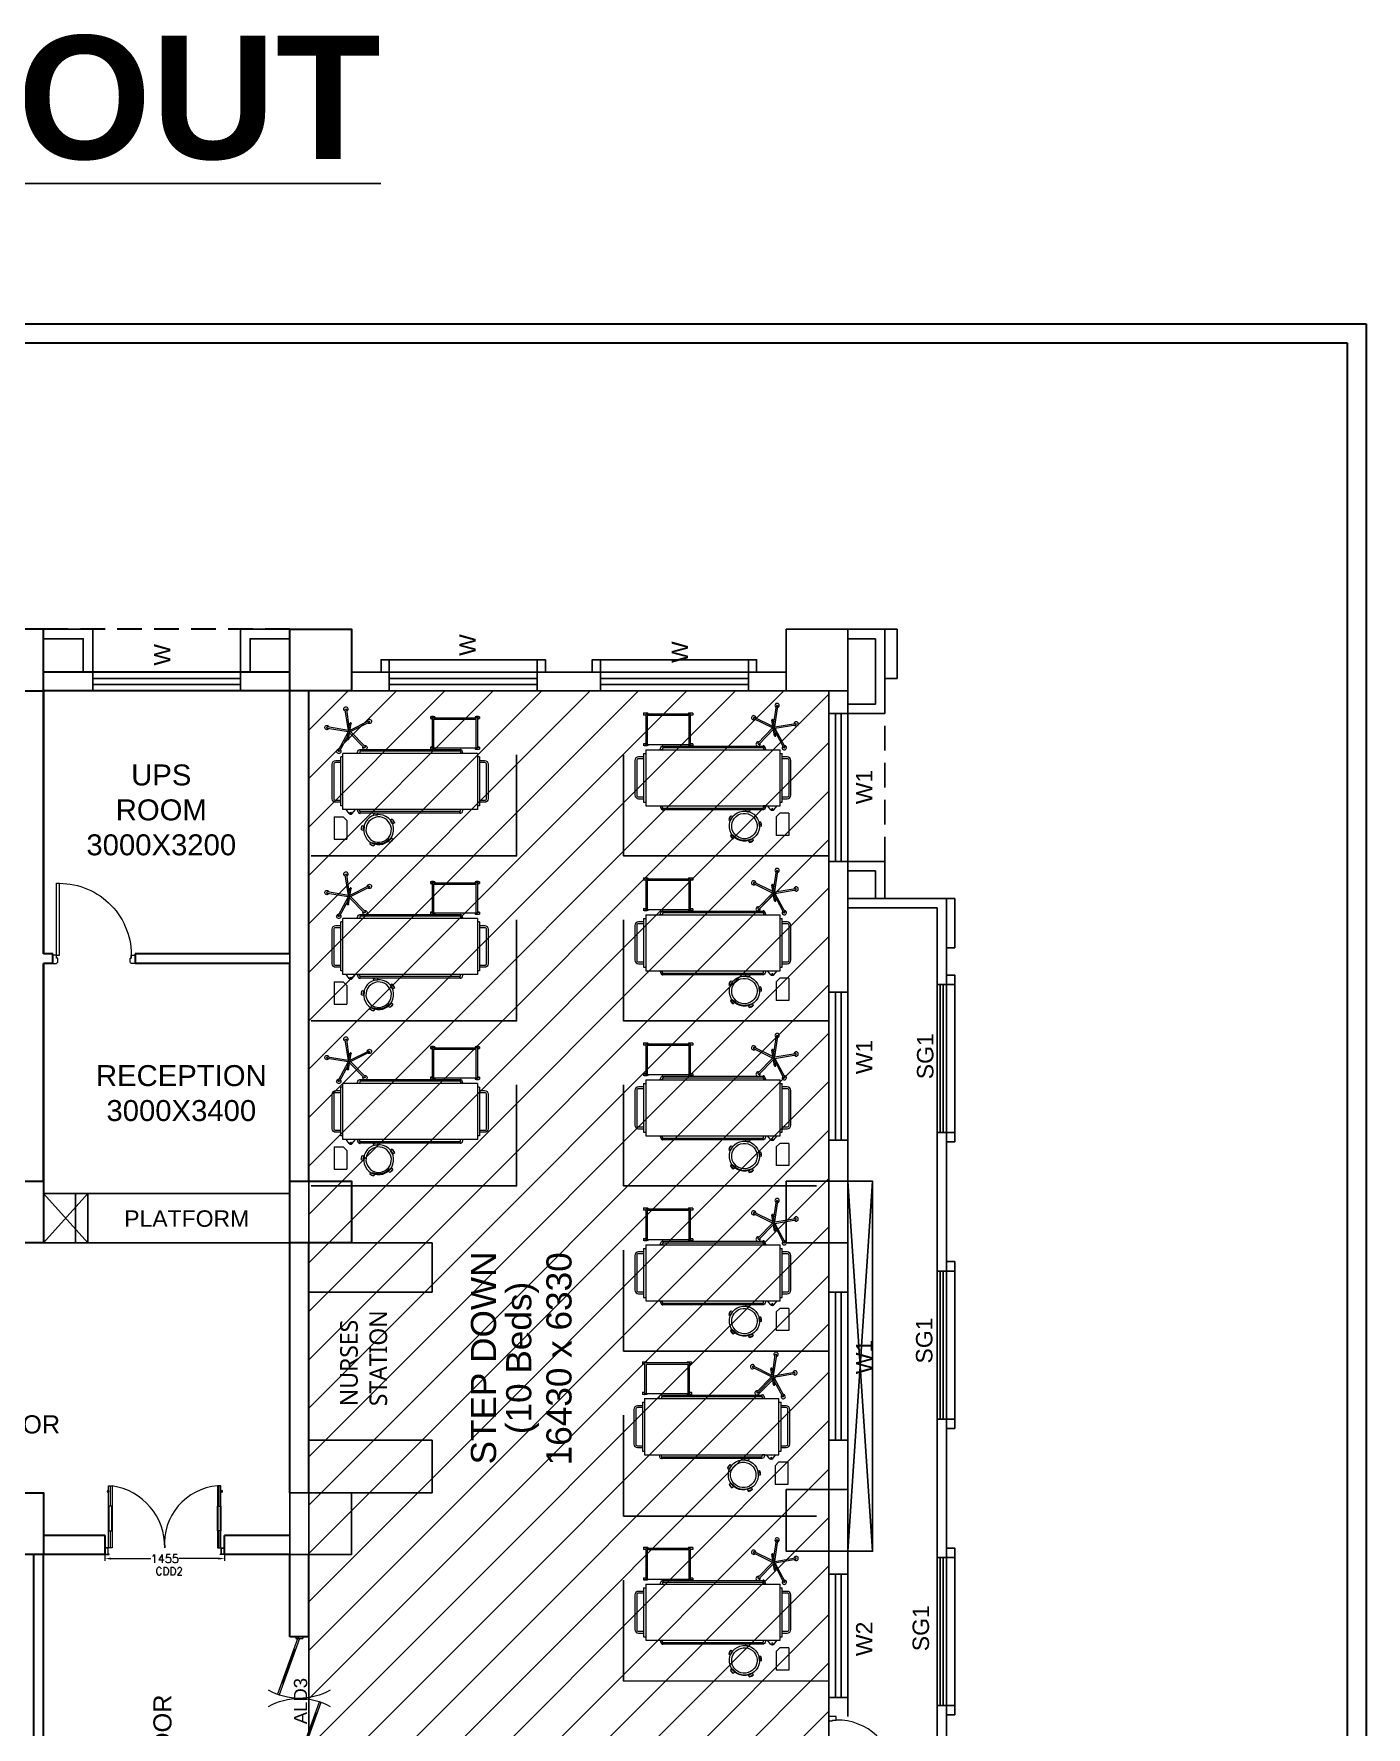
# Model space of a CAD drawing. Header units: millimetres. Extents: x 3552052 to 4144896, y -707811 to -630695.
# Drawn here: x 3937984 to 3954197, y -651295 to -630695 of the extents above; entities that cross this region are included whole.
import ezdxf
from ezdxf.enums import TextEntityAlignment as Align

# ---------------------------------------------------------------- set-up
doc = ezdxf.new("R2010")
doc.units = ezdxf.units.MM
doc.header["$LTSCALE"] = 6
doc.header["$MEASUREMENT"] = 0
doc.linetypes.add('HIDDEN', pattern=[0.375, 0.25, -0.125])
doc.layers.get('0').update_dxf_attribs({"linetype": 'CONTINUOUS', "lineweight": 0})
doc.layers.get('Defpoints').update_dxf_attribs({"linetype": 'CONTINUOUS', "lineweight": 0})
for name, color, linetype, lineweight in [('1200 Door', 144, 'CONTINUOUS', 0), ('Bed', 33, 'CONTINUOUS', 0), ('Chajja', 7, 'CONTINUOUS', 0), ('COL', 5, 'CONTINUOUS', 0), ('D.F', 251, 'CONTINUOUS', 0), ('DIM', 7, 'CONTINUOUS', 0), ('DOOR', 44, 'CONTINUOUS', 0), ('Double Leaf Door', 4, 'CONTINUOUS', 0), ('FUR', 21, 'CONTINUOUS', 0), ('JOINERY', 7, 'CONTINUOUS', 0), ('Staircase', 7, 'CONTINUOUS', 0), ('TEXT', 5, 'CONTINUOUS', 0), ('TITLE', 7, 'CONTINUOUS', 0), ('WALL', 8, 'CONTINUOUS', 0), ('Window', 161, 'CONTINUOUS', 0)]:
    doc.layers.add(name, color=color, linetype=linetype, lineweight=lineweight)
doc.styles.add('ARIAL', font='arial.ttf')
doc.styles.add('ROMANS', font='romans.shx')
doc.linetypes.add('ZIGZAG', pattern='A,0.0001,-0.2,[131,ltypeshp.shx,S=0.2,R=0,X=-0.2,Y=0],-0.4,[131,ltypeshp.shx,S=0.2,R=180,X=0.2,Y=0],-0.2', length=0.8001)
doc.dimstyles.new('AEPL1', dxfattribs={"dimtxt": 100, "dimasz": 75, "dimexe": 25, "dimexo": 50, "dimtad": 0, "dimdec": 0, "dimtxsty": 'ROMANS', "dimcen": 2.5, "dimclrd": 7, "dimclre": 7, "dimclrt": 7, "dimadec": 0, "dimazin": 0, "dimtfac": 1, "dimtdec": 0, "dimtmove": 0, "dimatfit": 3, "dimfxl": 1, "dimlwd": 0, "dimlwe": 0, "dimarcsym": 0})

# ---------------------------------------------------------------- blocks, each defined once
blk = doc.blocks.new('Z$W@#5624')
at = {"layer": 'DOOR'}
for p, q in [((1770, 446), (949, 745)), ((1779, 470), (957, 769)), ((0, 499), (25, 499)), ((0, 400), (0, 499)), ((25, 400), (25, 499)), ((1122, 709), (1113, 685)), ((1610, 518), (1117, 697)), ((1614, 529), (1606, 506)), ((1798, 499), (1773, 499)), ((1773, 400), (1773, 499)), ((1798, 400), (1798, 499)), ((0, 400), (25, 400)), ((19, 429), (28, 453)), ((19, 429), (840, 130)), ((28, 453), (849, 154)), ((183, 369), (192, 393)), ((188, 381), (680, 202)), ((1779, 470), (1770, 446)), ((1798, 400), (1773, 400)), ((685, 214), (676, 190))]:
    blk.add_line(p, q, dxfattribs=at)
at = {"layer": 'DOOR', "color": 145, "extrusion": (0, 0, -1)}
for centre, start_param, end_param in [((0, 449), -0.523599, 0.523599), ((1798, 449), 2.617994, 3.665191)]:
    blk.add_ellipse(centre, major_axis=(899, 0), ratio=1, start_param=start_param, end_param=end_param, dxfattribs=at)
blk = doc.blocks.new('A$C19B8274B')
at = {"layer": 'DOOR'}
for p, q in [((-45, 925), (-80, 925)), ((-80, 50), (-80, 925)), ((-45, 50), (-45, 925)), ((-45, 50), (-80, 50)), ((-955, -50), (-955, -47.5)), ((-940, -35), (-942.5, -35)), ((-60, -35), (-57.5, -35)), ((-45, -50), (-45, -47.5))]:
    blk.add_line(p, q, dxfattribs=at)
for points in [[(-940, 15), (-955, 15), (-955, 50), (-1000, 50), (-1000, -50), (-955, -50)], [(-940, -35), (-940, 15)], [(-60, 15), (-45, 15), (-45, 50), (0, 50), (0, -50), (-45, -50)], [(-60, -35), (-60, 15)]]:
    blk.add_lwpolyline(points, dxfattribs=at)
at = {"layer": 'DOOR', "color": 145}
blk.add_arc((-80, 50), 875, 90, 182.29244, dxfattribs=at)
at = {"layer": 'DOOR'}
for centre, start, end in [((-955, -35), 270, 0), ((-45, -35), 180, 270)]:
    blk.add_arc(centre, 12.5, start, end, dxfattribs=at)
blk = doc.blocks.new('A$C6969112B')
at = {"layer": 'Bed', "color": 8}
for p, q in [((387, 1872), (116, 1872)), ((116, 1872), (116, 1719)), ((387, 1872), (387, 1762)), ((1421, 1704), (1464, 1956)), ((1438, 1701), (1481, 1953)), ((343, 1719), (116, 1719)), ((343, 1719), (387, 1762)), ((428, 1689), (478, 1729)), ((428, 1654), (478, 1615)), ((478, 1766), (1160, 1766)), ((478, 131), (478, 1766)), ((521, 1793), (1116, 1793)), ((521, 1766), (521, 1793)), ((1116, 1766), (1116, 1793)), ((1160, 131), (1160, 1766)), ((1374, 1709), (1186, 1807)), ((1421, 1704), (1194, 1823)), ((1409, 1685), (1229, 1510)), ((1425, 1676), (1242, 1497)), ((1324, 1707), (1324, 1710)), ((1329, 1699), (1522, 1666)), ((1332, 1716), (1525, 1683)), ((1340, 1697), (1343, 1714)), ((1425, 1676), (1538, 1447)), ((1438, 1701), (1691, 1738)), ((1443, 1679), (1554, 1454)), ((1483, 1690), (1694, 1721)), ((1512, 1667), (1515, 1685)), ((1530, 1671), (1531, 1675)), ((229, 1539), (227, 1517)), ((227, 1517), (279, 1511)), ((229, 1539), (281, 1533)), ((281, 1533), (279, 1511)), ((432, 1559), (432, 1557)), ((434, 343), (434, 1557)), ((451, 343), (451, 1557)), ((453, 1559), (453, 1557)), ((476, 1595), (476, 1561)), ((1162, 1595), (1162, 1561)), ((1185, 1559), (1185, 1557)), ((1186, 343), (1186, 1557)), ((1204, 343), (1204, 1557)), ((1205, 1559), (1205, 1557)), ((55, 1439), (34, 1391)), ((54, 1382), (34, 1391)), ((75, 1430), (54, 1382)), ((75, 1430), (55, 1439)), ((72, 1402), (64, 1406)), ((429, 1399), (408, 1396)), ((408, 1396), (414, 1344)), ((436, 1347), (414, 1344)), ((429, 1399), (436, 1347)), ((76, 1196), (91, 1212)), ((116, 1161), (76, 1196)), ((130, 1178), (91, 1212)), ((120, 1198), (114, 1191)), ((116, 1161), (130, 1178)), ((347, 1187), (301, 1160)), ((313, 1141), (301, 1160)), ((358, 1168), (313, 1141)), ((358, 1168), (347, 1187)), ((1234, 703), (1212, 703)), ((1212, 703), (1212, 650)), ((1223, 650), (1212, 650)), ((1223, 131), (1223, 676)), ((1223, 676), (1594, 676)), ((1223, 659), (1577, 659)), ((1234, 703), (1234, 676)), ((1577, 659), (1577, 148)), ((1605, 703), (1583, 703)), ((1583, 703), (1583, 676)), ((1594, 676), (1594, 131)), ((1605, 650), (1594, 650)), ((1605, 703), (1605, 650)), ((432, 340), (432, 343)), ((453, 340), (453, 343)), ((476, 304), (476, 339)), ((1162, 304), (1162, 339)), ((1185, 340), (1185, 343)), ((1205, 340), (1205, 343)), ((1160, 131), (478, 131)), ((521, 105), (521, 131)), ((1116, 105), (521, 105)), ((1116, 105), (1116, 131)), ((1223, 157), (1212, 157)), ((1212, 157), (1212, 105)), ((1234, 105), (1212, 105)), ((1577, 148), (1223, 148)), ((1594, 131), (1223, 131)), ((1234, 131), (1234, 105)), ((1583, 131), (1583, 105)), ((1605, 105), (1583, 105)), ((1605, 157), (1594, 157)), ((1605, 157), (1605, 105))]:
    blk.add_line(p, q, dxfattribs=at)
for points in [[(565, 1793), (565, 1854, -0.414214), (608, 1897), (1029, 1897, -0.414214), (1073, 1854), (1073, 1793)], [(587, 1793), (587, 1854, -0.414214), (608, 1875), (1029, 1875, -0.414214), (1051, 1854), (1051, 1793)], [(476, 1593), (451, 1585, 0.318781), (430, 1563), (430, 1559), (455, 1559), (455, 1563), (476, 1563)], [(1162, 1593), (1186, 1585, -0.318781), (1208, 1563), (1208, 1559), (1182, 1559), (1182, 1563), (1162, 1563)], [(476, 307), (451, 314, -0.318781), (430, 336), (430, 340), (455, 340), (455, 336), (476, 336)], [(1162, 307), (1186, 314, 0.318781), (1208, 336), (1208, 340), (1182, 340), (1182, 336), (1162, 336)], [(1073, 105), (1073, 44, -0.414214), (1029, 0), (608, 0, -0.414214), (565, 44), (565, 105)], [(1051, 105), (1051, 44, -0.414214), (1029, 22), (608, 22, -0.414214), (587, 44), (587, 105)]]:
    blk.add_lwpolyline(points, format="xyb", dxfattribs=at)
for points in [[(432, 1557), (453, 1557)], [(476, 1595), (478, 1595)], [(476, 1561), (478, 1561)], [(1162, 1595), (1160, 1595)], [(1162, 1561), (1160, 1561)], [(1205, 1557), (1185, 1557)], [(432, 343), (453, 343)], [(476, 339), (478, 339)], [(476, 304), (478, 304)], [(1162, 339), (1160, 339)], [(1162, 304), (1160, 304)], [(1205, 343), (1185, 343)]]:
    blk.add_lwpolyline(points, dxfattribs=at)
blk.add_circle((435, 1672), 9.27, dxfattribs=at)
for centre, radius, start, end in [((441, 1672), 21.4, 125.427, 234.573), ((1289, 676), 80.7, 161.0754, 198.9246), ((1158, 676), 80.7, 0, 18.9246), ((1660, 676), 80.7, 161.0754, 180), ((1529, 676), 80.7, 341.0754, 18.9246), ((1289, 131), 80.7, 161.0754, 198.9246), ((1158, 131), 80.7, 341.0754, 0), ((1660, 131), 80.7, 180, 198.9246), ((1529, 131), 80.7, 341.0754, 18.9246)]:
    blk.add_arc(centre, radius, start, end, dxfattribs=at)
at = {"layer": 'Bed', "color": 8, "extrusion": (0, 0, -1)}
for centre, major_axis, start_param, end_param in [((1474, 1962), (18.5, 18.5), 2.86537, 8.468881), ((1471, 1955), (4.94, 4.94), 4.096329, 5.660611), ((1427, 1691), (194, 194), -0.622575, -0.609545), ((1474, 1954), (4.94, 4.94), -0.609545, 0.954736), ((1184, 1818), (18.5, 18.5), 1.608733, 7.212244), ((1189, 1814), (4.94, 4.94), 2.839692, 4.403974), ((1427, 1691), (194, 194), 4.403974, 4.417003), ((1191, 1817), (4.94, 4.94), 4.417003, 5.981285), ((1331, 1705), (4.94, 4.94), 2.525533, 4.096329), ((1331, 1709), (4.94, 4.94), 4.096329, 5.667125), ((1523, 1672), (4.94, 4.94), 0.954736, 2.525533), ((1524, 1676), (4.94, 4.94), -0.61606, 0.954736), ((1699, 1730), (18.5, 18.5), 4.122007, 9.725518), ((1692, 1731), (4.94, 4.94), -0.930219, 0.634062), ((1693, 1728), (4.94, 4.94), 0.647092, 2.211374), ((1427, 1691), (-194, 194), 2.204859, 2.217888), ((232, 1332), (-182, 20), -0.000636, 6.282549), ((232, 1332), (-154, 17), -0.00023, 6.282955), ((261, 1590), (-57.1, 57.1), 3.707499, 4.368094), ((247, 1460), (-57.1, 57.1), 0.565907, 1.226501), ((1230, 1499), (18.5, 18.5), 0.352096, 5.955607), ((1234, 1505), (4.94, 4.94), 3.160366, 4.724648), ((1427, 1691), (-194, 194), 4.718133, 4.731162), ((1237, 1502), (4.94, 4.94), 1.583055, 3.147337), ((1549, 1444), (18.5, 18.5), -0.904541, 4.69897), ((1544, 1450), (4.94, 4.94), 1.903729, 3.468011), ((1427, 1691), (194, 194), 1.8907, 1.903729), ((1547, 1451), (4.94, 4.94), 0.326418, 1.8907), ((114, 1384), (-57.1, 57.1), 5.588367, 6.248962), ((232, 1332), (-123, 123), 4.624291, 5.911682), ((-5, 1437), (-57.1, 57.1), 2.446775, 3.107369), ((487, 1380), (-57.1, 57.1), 5.038602, 5.699197), ((357, 1363), (-57.1, 57.1), 1.897009, 2.557604), ((146, 1236), (-57.1, 57.1), 4.308534, 4.969129), ((61, 1137), (-57.1, 57.1), 1.166941, 1.827536), ((363, 1107), (-57.1, 57.1), 6.205277, 6.865872), ((296, 1220), (-57.1, 57.1), 3.063684, 3.724279)]:
    blk.add_ellipse(centre, major_axis=major_axis, ratio=1, start_param=start_param, end_param=end_param, dxfattribs=at)
blk = doc.blocks.new('1000')
at = {"layer": 'DOOR'}
for p, q in [((0, -111, 0), (0, 0)), ((0, 0), (55, 0, 0)), ((945, 0, 0), (945, -2, 0)), ((1000, 0), (945, 0, 0)), ((1000, -111, 0), (1000, 0)), ((55, -111, 0), (0, -111, 0)), ((55, 0, 0), (55, -3, 0)), ((70, -55, 0), (55, -55, 0)), ((55, -55, 0), (55, -111, 0)), ((55, -111, 0), (55, -1001, 0)), ((111, -111, 0), (55, -111, 0)), ((70, -15, 0), (68, -15, 0)), ((70, -15, 0), (70, -55, 0)), ((111, -1001, 0), (111, -111, 0)), ((930, -15, 0), (930, -55, 0)), ((930, -15, 0), (932, -15, 0)), ((930, -55, 0), (945, -55, 0)), ((945, -55, 0), (945, -111, 0)), ((945, -111, 0), (1000, -111, 0)), ((55, -1001, 0), (111, -1001, 0))]:
    blk.add_line(p, q, dxfattribs=at)
for centre, start_param, end_param in [((55, -15, 0), 3.926897, 5.497693), ((945, -15, 0), -0.785492, 0.785304)]:
    blk.add_ellipse(centre, major_axis=(-8.84, 8.84, 0), ratio=1, start_param=start_param, end_param=end_param, dxfattribs=at)
at = {"layer": 'DOOR', "color": 145}
blk.add_ellipse((71, -128, 0), major_axis=(597, 637, 0), ratio=0.999944, start_param=3.940126, end_param=5.484659, dxfattribs=at)
blk = doc.blocks.new('*D880')
at = {"layer": 'Defpoints', "color": 0, "linetype": 'ByBlock', "transparency": 16777216}
for p in [(3929084, -691812), (3930539, -691812), (3930539, -691977)]:
    blk.add_point(p, dxfattribs=at)
at = {"layer": 'DIM', "color": 7, "linetype": 'ByBlock', "lineweight": 0, "transparency": 16777216}
for p, q in [((3929084, -691862), (3929084, -692002)), ((3930539, -691862), (3930539, -692002)), ((3929159, -691977), (3929642, -691977)), ((3930464, -691977), (3929982, -691977))]:
    blk.add_line(p, q, dxfattribs=at)
at = {"layer": 'DIM', "color": 7, "linetype": 'ByBlock', "transparency": 16777216}
for points in [[(3929159, -691964), (3929159, -691989), (3929084, -691977)], [(3930464, -691964), (3930464, -691989), (3930539, -691977)]]:
    blk.add_solid(points, dxfattribs=at)
at = {"layer": 'DIM', "color": 7, "linetype": 'ByBlock', "lineweight": -3, "transparency": 16777216, "insert": (3929812, -691977), "char_height": 100, "attachment_point": 5, "style": 'ROMANS'}
blk.add_mtext('1455', dxfattribs=at)
blk = doc.blocks.new('2000x80')
at = {"layer": 'Double Leaf Door'}
for points in [[(104210, -25358), (104215, -25358), (104215, -25061), (104210, -25061)], [(104254, -25061), (104249, -25061), (104249, -25358), (104254, -25358)], [(105533, -25061), (105538, -25061), (105538, -25358), (105533, -25358)], [(105577, -25358), (105572, -25358), (105572, -25061), (105577, -25061)]]:
    blk.add_hatch(color=6, dxfattribs=at).paths.add_polyline_path(points)
at = {"layer": 'Double Leaf Door', "color": 8}
for p, q in [((104196, -24871), (104196, -24888)), ((104210, -24869), (104198, -24869)), ((104198, -24890), (104210, -24890)), ((104210, -25567), (104210, -24813)), ((104210, -24813), (104254, -24813)), ((104210, -24869), (104210, -24890)), ((104232, -25061), (104232, -24813)), ((104254, -24813), (104254, -25567)), ((105577, -24813), (105533, -24813)), ((105533, -24813), (105533, -25567)), ((105555, -25061), (105555, -24813)), ((105577, -25567), (105577, -24813)), ((105577, -24869), (105589, -24869)), ((105577, -24869), (105577, -24890)), ((105589, -24890), (105577, -24890)), ((105591, -24871), (105591, -24888)), ((104232, -25567), (104232, -25358)), ((105555, -25567), (105555, -25358)), ((104166, -25567), (104166, -25647)), ((104206, -25567), (104166, -25567)), ((104166, -25647), (104206, -25647)), ((104168, -25569), (104168, -25645)), ((104204, -25569), (104168, -25569)), ((104168, -25645), (104206, -25645)), ((104204, -25644), (104204, -25569)), ((104216, -25644), (104204, -25644)), ((104206, -25642), (104206, -25567)), ((104218, -25642), (104206, -25642)), ((104206, -25645), (104216, -25645)), ((104206, -25647), (104218, -25647)), ((104254, -25567), (104210, -25567)), ((104216, -25645), (104216, -25644)), ((104218, -25647), (104218, -25642)), ((105533, -25567), (105577, -25567)), ((105569, -25647), (105569, -25642)), ((105569, -25642), (105581, -25642)), ((105581, -25647), (105569, -25647)), ((105571, -25645), (105571, -25644)), ((105571, -25644), (105583, -25644)), ((105581, -25645), (105571, -25645)), ((105581, -25642), (105581, -25567)), ((105581, -25567), (105621, -25567)), ((105619, -25645), (105581, -25645)), ((105621, -25647), (105581, -25647)), ((105583, -25644), (105583, -25569)), ((105583, -25569), (105619, -25569)), ((105619, -25569), (105619, -25645)), ((105621, -25567), (105621, -25647))]:
    blk.add_line(p, q, dxfattribs=at)
at = {"layer": 'Double Leaf Door', "color": 6}
for p, q in [((104254, -25061), (104210, -25061)), ((104210, -25061), (104210, -25358)), ((104215, -25358), (104215, -25061)), ((104249, -25358), (104249, -25061)), ((104254, -25358), (104254, -25061)), ((105533, -25358), (105533, -25061)), ((105533, -25061), (105577, -25061)), ((105538, -25358), (105538, -25061)), ((105572, -25358), (105572, -25061)), ((105577, -25061), (105577, -25358)), ((104210, -25358), (104254, -25358)), ((105577, -25358), (105533, -25358))]:
    blk.add_line(p, q, dxfattribs=at)
at = {"layer": 'Double Leaf Door', "color": 6, "ltscale": 100}
for p, q in [((104249, -25061), (104249, -25358)), ((105538, -25061), (105538, -25358))]:
    blk.add_line(p, q, dxfattribs=at)
at = {"layer": 'Double Leaf Door', "color": 6}
for points in [[(104210, -25061), (104210, -25358), (104215, -25358), (104215, -25061), (104210, -25061)], [(104254, -25061), (104254, -25358), (104249, -25358), (104249, -25061), (104254, -25061)], [(105533, -25061), (105533, -25358), (105538, -25358), (105538, -25061), (105533, -25061)], [(105577, -25061), (105577, -25358), (105572, -25358), (105572, -25061), (105577, -25061)]]:
    blk.add_lwpolyline(points, dxfattribs=at)
at = {"layer": 'Double Leaf Door', "ltscale": 5000}
for points in [[(104210, -25061), (104210, -25358), (104215, -25358), (104215, -25061), (104210, -25061)], [(105577, -25061), (105577, -25358), (105572, -25358), (105572, -25061), (105577, -25061)]]:
    blk.add_lwpolyline(points, dxfattribs=at)
at = {"layer": 'Double Leaf Door', "color": 8}
for centre, radius, start, end in [((104196, -24880), 3.72, 90, 270), ((104198, -24871), 1.98, 90, 180), ((104198, -24888), 1.98, 180, 270), ((104144, -25555), 750, 359.0321, 81.5724), ((105589, -25509), 698, 94.5944, 184.8011), ((105589, -24871), 1.98, 0, 90), ((105589, -24888), 1.98, 270, 0), ((105591, -24880), 3.72, 270, 90)]:
    blk.add_arc(centre, radius, start, end, dxfattribs=at)
blk = doc.blocks.new('AAA')
at = {"layer": 'D.F', "linetype": 'ByBlock', "lineweight": -3}
h = blk.add_hatch(dxfattribs=at)
h.set_pattern_fill('ANSI31', scale=3333, style=0)
h.set_pattern_definition([(45, (895212.25, 36082.3), (-294.59836, 294.59836), [])])
h.paths.add_polyline_path([(3931564.4, -681421.4), (3937894.4, -681421.4), (3937894.4, -697851.4), (3931564.4, -697851.4)])
at = {"layer": 'Chajja', "color": 7, "linetype": 'HIDDEN', "lineweight": 30, "ltscale": 200}
blk.add_line((3931334.4, -680671.4), (3928334.4, -680671.4), dxfattribs=at)
blk.add_line((3931334.4, -680671.4), (3928334.4, -680671.4), dxfattribs=at)
at = {"layer": 'COL', "color": 7, "lineweight": 30}
for points in [[(3927584.4, -681421.4), (3928334.4, -681421.4), (3928334.4, -680671.4), (3927584.4, -680671.4)], [(3932084.4, -681421.4), (3931334.4, -681421.4), (3931334.4, -680671.4), (3932084.4, -680671.4)], [(3927584.4, -688136.4), (3927584.4, -687386.4), (3928334.4, -687386.4), (3928334.4, -688136.4)], [(3931334.4, -688136.4), (3931334.4, -687386.4), (3932084.4, -687386.4), (3932084.4, -688136.4)]]:
    blk.add_lwpolyline(points, close=True, dxfattribs=at)
at = {"layer": 'COL', "color": 7, "lineweight": 30, "elevation": 0}
blk.add_lwpolyline([(3927584.4, -691176.4), (3928334.4, -691176.4), (3928334.4, -691926.4), (3927584.4, -691926.4)], close=True, dxfattribs=at)
at = {"layer": 'D.F', "color": 7, "linetype": 'ByBlock', "lineweight": -3}
for p, q in [((3938124.4, -680671.4), (3938724.4, -680671.4)), ((3938124.4, -680786.4), (3938459.4, -680786.4)), ((3938459.4, -681581, -188437.6), (3938459.4, -680786.4, -101230.8)), ((3938574.4, -681696, -188437.6), (3938574.4, -680671.4, -101230.8)), ((3938724.4, -681271.4, -152397.2), (3938724.4, -680671.4, -101230.8)), ((3934344.4, -681041.4), (3932544.4, -681041.4)), ((3936914.4, -681041.4, -101230.8), (3935114.4, -681041.4, -101230.8)), ((3938574.4, -681271.4), (3938724.4, -681271.4)), ((3938124.4, -681581, -87206.9), (3938459.4, -681581, -169035.1)), ((3938124.4, -681696, -87206.9), (3938574.4, -681696, -188437.6)), ((3938124.4, -683496.4, 4.1), (3938574.4, -683496.4, -101226.7)), ((3938124.4, -683611.4, 4.1), (3938459.4, -683611.4, -81824.1)), ((3938459.4, -683946.4, -101228.4), (3938459.4, -683611.4, -101226.7)), ((3938574.4, -683946.4, -101228.5), (3938574.4, -683496.4, -101226.7)), ((3938124.4, -683946.4, -101230.8), (3939324.4, -683946.4, -101230.8)), ((3938124.4, -684061.4, -101230.8), (3939209.4, -684061.4, -101230.8)), ((3939209.4, -684061.4), (3939209.4, -694696.4)), ((3939324.4, -683946.4), (3939324.4, -694811.4)), ((3939324.4, -684993.5, -101230.8), (3939209.4, -684993.5)), ((3939424.4, -684993.5), (3939424.4, -686793.5)), ((3939324.4, -688478.9, -101230.8), (3939209.4, -688478.9)), ((3939424.4, -688478.9), (3939424.4, -690278.9)), ((3939424.4, -691963.9), (3939424.4, -693763.9)), ((3939324.4, -693763.9, -101230.8), (3939209.4, -693763.9))]:
    blk.add_line(p, q, dxfattribs=at)
at = {"layer": 'D.F', "color": 7, "lineweight": -3}
for p, q in [((3937374.4, -681191.4), (3932084.4, -681191.4)), ((3937374.4, -681421.4), (3932084.4, -681421.4)), ((3937894.4, -687386.5), (3937894.4, -681421.4)), ((3938124.4, -687386.5), (3938124.4, -681421.4)), ((3937894.4, -691136.4), (3937894.4, -688136.4)), ((3938124.4, -691136.4), (3938124.4, -688136.4)), ((3937894.4, -691886.5), (3937894.4, -693896.4)), ((3938124.4, -691886.5), (3938124.4, -693896.4))]:
    blk.add_line(p, q, dxfattribs=at)
at = {"layer": 'D.F', "color": 7, "linetype": 'HIDDEN', "lineweight": -3, "ltscale": 200}
blk.add_line((3938574.4, -683946.4, -101230.8), (3938574.4, -681696, -101230.8), dxfattribs=at)
at = {"layer": 'D.F', "color": 7, "lineweight": -3}
for points in [[(3937374.4, -681421.4), (3938124.4, -681421.4), (3938124.4, -680671.4), (3937374.4, -680671.4)], [(3937374.4, -688136.5), (3938124.4, -688136.5), (3938124.4, -687386.5), (3937374.4, -687386.5)], [(3931334.4, -691176.5), (3932084.4, -691176.5), (3932084.4, -691926.5), (3931334.4, -691926.5)], [(3937374.4, -691136.5), (3938124.4, -691136.5), (3938124.4, -691886.5), (3937374.4, -691886.5)]]:
    blk.add_lwpolyline(points, close=True, dxfattribs=at)
at = {"layer": 'D.F', "color": 7, "linetype": 'ByBlock', "lineweight": -3}
for points in [[(3932544.4, -681191.4), (3932544.4, -681041.4), (3932444.4, -681041.4), (3932444.4, -681191.4)], [(3934444.4, -681191.4), (3934444.4, -681041.4), (3934344.4, -681041.4), (3934344.4, -681191.4)], [(3939324.4, -684993.5), (3939424.4, -684993.5), (3939424.4, -684878.5), (3939324.4, -684878.5)], [(3939324.4, -686908.5), (3939424.4, -686908.5), (3939424.4, -686793.5), (3939324.4, -686793.5)], [(3939324.4, -688478.9), (3939424.4, -688478.9), (3939424.4, -688363.9), (3939324.4, -688363.9)], [(3939324.4, -690393.9), (3939424.4, -690393.9), (3939424.4, -690278.9), (3939324.4, -690278.9)], [(3939324.4, -691963.9), (3939424.4, -691963.9), (3939424.4, -691848.9), (3939324.4, -691848.9)], [(3939324.4, -693878.9), (3939424.4, -693878.9), (3939424.4, -693763.9), (3939324.4, -693763.9)]]:
    blk.add_lwpolyline(points, dxfattribs=at)
at = {"layer": 'D.F', "color": 7, "linetype": 'Continuous', "lineweight": -3}
for points in [[(3934344.4, -681191.4), (3934344.4, -681421.4), (3932544.4, -681421.4), (3932544.4, -681191.4)], [(3935114.4, -681191.4), (3935114.4, -681421.4), (3936914.4, -681421.4), (3936914.4, -681191.4)], [(3934344.4, -681271.4), (3934344.4, -681341.4), (3932544.4, -681341.4), (3932544.4, -681271.4)], [(3935114.4, -681271.4), (3935114.4, -681341.4), (3936914.4, -681341.4), (3936914.4, -681271.4)], [(3938124.4, -686886.5), (3937894.4, -686886.5), (3937894.4, -685086.5), (3938124.4, -685086.5)], [(3938044.4, -686886.5), (3937974.4, -686886.5), (3937974.4, -685086.5), (3938044.4, -685086.5)], [(3939284.4, -684993.5), (3939249.4, -684993.5), (3939249.4, -686793.5), (3939284.4, -686793.5)], [(3939284.4, -688478.9), (3939249.4, -688478.9), (3939249.4, -690278.9), (3939284.4, -690278.9)], [(3938124.4, -690536.4), (3937894.4, -690536.4), (3937894.4, -688736.4), (3938124.4, -688736.4)], [(3938044.4, -690536.4), (3937974.4, -690536.4), (3937974.4, -688736.4), (3938044.4, -688736.4)], [(3939284.4, -691963.9), (3939249.4, -691963.9), (3939249.4, -693763.9), (3939284.4, -693763.9)], [(3938124.4, -693666.3), (3937894.4, -693666.3), (3937894.4, -692166.3), (3938124.4, -692166.3)], [(3938044.4, -693666.3), (3937974.4, -693666.3), (3937974.4, -692166.3), (3938044.4, -692166.3)]]:
    blk.add_lwpolyline(points, close=True, dxfattribs=at)
at = {"layer": 'D.F', "color": 7, "linetype": 'ByBlock', "lineweight": -3}
for points, elevation in [([(3935114.4, -681191.4), (3935114.4, -681041.4), (3935014.4, -681041.4), (3935014.4, -681191.4)], -101230.8), ([(3937014.4, -681191.4), (3937014.4, -681041.4), (3936914.4, -681041.4), (3936914.4, -681191.4)], -101230.8), ([(3939324.4, -683946.4), (3939424.4, -683946.4), (3939424.4, -684546), (3939324.4, -684546)], -202461.5), ([(3939324.4, -684993.5), (3939424.4, -684993.5), (3939424.4, -684878.5), (3939324.4, -684878.5)], -101230.8), ([(3938424.4, -687386.5), (3938124.4, -691886.5)], 27934.8), ([(3938424.4, -691886.5), (3938124.4, -687386.5)], 27934.8), ([(3939324.4, -688478.9), (3939424.4, -688478.9), (3939424.4, -688363.9), (3939324.4, -688363.9)], -101230.8), ([(3939324.4, -693878.9), (3939424.4, -693878.9), (3939424.4, -693763.9), (3939324.4, -693763.9)], -101230.8)]:
    blk.add_lwpolyline(points, dxfattribs=dict(at, elevation=elevation))
at = {"layer": 'D.F', "color": 7, "linetype": 'Continuous', "lineweight": -3, "elevation": 4.1}
for points in [[(3938124.4, -681696.4), (3937894.4, -681696.4), (3937894.4, -683496.4), (3938124.4, -683496.4)], [(3938044.4, -681696.4), (3937974.4, -681696.4), (3937974.4, -683496.4), (3938044.4, -683496.4)]]:
    blk.add_lwpolyline(points, close=True, dxfattribs=at)
at = {"layer": 'D.F', "color": 7, "linetype": 'ZIGZAG', "lineweight": -3, "ltscale": 10, "flags": 128}
for points in [[(3931594.4, -683428.9), (3934093.9, -683428.9), (3934093.9, -682200.1)], [(3937894.4, -683428.9), (3935394.9, -683428.9), (3935394.9, -682200.1)], [(3931594.4, -685436.4), (3934093.9, -685436.4), (3934093.9, -684207.6)], [(3937894.4, -685436.4), (3935394.9, -685436.4), (3935394.9, -684207.6)], [(3931594.4, -687443.9), (3934093.9, -687443.9), (3934093.9, -686215.1)], [(3937744.4, -687443.9), (3935394.9, -687443.9), (3935394.9, -686215.1)], [(3937894.4, -689451.4), (3935394.9, -689451.4), (3935394.9, -688222.6)], [(3937744.4, -691458.9), (3935394.9, -691458.9), (3935394.9, -690230.1)], [(3937894.4, -693462.4), (3935394.9, -693466.4), (3935394.9, -692237.6)]]:
    blk.add_lwpolyline(points, dxfattribs=at)
at = {"layer": 'D.F', "color": 7, "linetype": 'ByBlock', "lineweight": -3}
for points in [[(3939209.4, -684993.5), (3939209.4, -686793.5), (3939324.4, -686793.5), (3939324.4, -684993.5)], [(3939209.4, -688478.9), (3939209.4, -690278.9), (3939324.4, -690278.9), (3939324.4, -688478.9)], [(3939209.4, -691963.9), (3939209.4, -693763.9), (3939324.4, -693763.9), (3939324.4, -691963.9)]]:
    blk.add_lwpolyline(points, close=True, dxfattribs=at)
at = {"layer": 'D.F', "color": 7, "linetype": 'ByBlock', "lineweight": -3, "elevation": 27934.8}
blk.add_lwpolyline([(3938124.4, -691886.5), (3938124.4, -687386.5), (3938424.4, -687386.5), (3938424.4, -691886.5)], close=True, dxfattribs=at)
at = {"layer": 'D.F', "color": 7, "lineweight": -3, "ltscale": 15}
for points in [[(3933064.4, -688736.4), (3933064.4, -688136.4), (3931564.4, -688136.4), (3931564.4, -688736.4)], [(3933064.4, -691176.5), (3933064.4, -690536.5), (3931564.4, -690536.5), (3931564.4, -691176.5)]]:
    blk.add_lwpolyline(points, close=True, dxfattribs=at)
at = {"layer": 'FUR', "color": 8, "lineweight": -3, "ltscale": 15}
for points in [[(3928334.4, -688136.4), (3928334.4, -687536.4), (3928874.4, -687536.4), (3928874.4, -688136.4)], [(3931334.4, -688136.4), (3931334.4, -687536.4), (3928334.4, -687536.4), (3928334.4, -688136.4)]]:
    blk.add_lwpolyline(points, close=True, dxfattribs=at)
at = {"layer": 'FUR', "lineweight": -3, "ltscale": 15, "elevation": 0}
blk.add_lwpolyline([(3931334.4, -688136.2), (3931334.4, -687536.2), (3928724.4, -687536.2), (3928724.4, -688136.2)], close=True, dxfattribs=at)
at = {"layer": 'Staircase', "color": 8, "lineweight": -3}
for points in [[(3928874.4, -688136.4), (3928334.4, -687536.4)], [(3928334.4, -688136.4), (3928874.4, -687536.4)]]:
    blk.add_lwpolyline(points, dxfattribs=at)
at = {"layer": 'WALL', "color": 7, "lineweight": 30}
for p, q in [((3931334.4, -681191.4), (3928334.4, -681191.4)), ((3931334.4, -681421.4), (3928334.4, -681421.4)), ((3931334.4, -684621.4), (3931334.4, -681421.4)), ((3931334.4, -687386.4), (3931334.4, -684736.4))]:
    blk.add_line(p, q, dxfattribs=at)
at = {"layer": 'WALL', "color": 7, "linetype": 'ByBlock', "lineweight": 30}
for p, q in [((3928334.4, -681421.4), (3928334.5, -684621.4)), ((3928334.5, -684621.3), (3928334.4, -681421.4)), ((3931564.4, -687386.4), (3931564.4, -681421.4)), ((3928449.2, -684621.4), (3928334.5, -684621.4)), ((3928449.2, -684736.4), (3928449.2, -684621.4)), ((3931334.4, -684621.4), (3929449.5, -684621.4)), ((3929449.5, -684621.4), (3929449.5, -684736.4)), ((3928334.4, -687386.4), (3928334.5, -684736.3)), ((3928334.5, -684736.4), (3928334.4, -687386.4)), ((3928449.2, -684736.4), (3928334.5, -684736.4)), ((3931334.4, -684736.4), (3929449.5, -684736.4)), ((3931334.4, -691176.5), (3931334.4, -688136.4)), ((3931564.4, -691176.5), (3931564.4, -688136.4)), ((3929084.4, -691696.5), (3928334.4, -691696.5)), ((3929084.4, -691696.5), (3928334.4, -691696.5)), ((3929084.4, -691926.5), (3929084.4, -691696.5)), ((3929084.4, -691926.5), (3929084.4, -691696.5)), ((3930539.4, -691926.5), (3930539.4, -691696.5)), ((3931334.4, -691696.5), (3930539.4, -691696.5)), ((3930539.4, -691926.5), (3930539.4, -691696.5)), ((3931334.4, -691696.5), (3930539.4, -691696.5)), ((3928219.4, -697331.5), (3928219.4, -691926.4)), ((3928334.4, -698081.4), (3928334.4, -691926.4)), ((3929084.4, -691926.5), (3928334.4, -691926.5)), ((3931334.4, -691926.5), (3930539.4, -691926.5)), ((3931334.4, -692926.7), (3931334.4, -691926.5)), ((3931564.4, -692926.7), (3931564.4, -691926.5)), ((3931564.4, -692926.7), (3931334.4, -692926.7))]:
    blk.add_line(p, q, dxfattribs=at)
at = {"layer": 'WALL', "color": 7, "linetype": 'ByBlock', "lineweight": -3}
for points in [[(3928334.4, -680671.4), (3928934.4, -680671.4), (3928934.4, -681191.4)], [(3928334.4, -680671.4), (3928934.4, -680671.4), (3928934.4, -681191.4)], [(3928334.4, -680786.4), (3928819.4, -680786.4), (3928819.4, -681191.4)], [(3928334.4, -680786.4), (3928819.4, -680786.4), (3928819.4, -681191.4)], [(3931334.4, -680671.4), (3930734.4, -680671.4), (3930734.4, -681191.4)], [(3931334.4, -680786.4), (3930849.4, -680786.4), (3930849.4, -681191.4)], [(3925924.6, -681421.4), (3931334.4, -681421.4), (3931334.4, -687386.4)]]:
    blk.add_lwpolyline(points, dxfattribs=at)
at = {"layer": 'WALL', "color": 7, "linetype": 'ByBlock', "lineweight": -3, "elevation": 0}
for points in [[(3931334.4, -680671.4), (3930734.4, -680671.4), (3930734.4, -681191.4)], [(3931334.4, -680786.4), (3930849.4, -680786.4), (3930849.4, -681191.4)]]:
    blk.add_lwpolyline(points, dxfattribs=at)
at = {"layer": 'WALL', "color": 7, "linetype": 'ByBlock', "lineweight": -3}
blk.add_lwpolyline([(3931564.4, -681421.4), (3937894.4, -681421.4), (3937894.4, -697851.4), (3931564.4, -697851.4)], close=True, dxfattribs=at)
at = {"layer": 'Window', "color": 7, "lineweight": -3}
for points in [[(3930734.4, -681191.2), (3930734.4, -681421.2), (3928934.4, -681421.2), (3928934.4, -681191.2)], [(3930734.4, -681191.2), (3930734.4, -681421.2), (3928934.4, -681421.2), (3928934.4, -681191.2)], [(3930734.4, -681271.2), (3930734.4, -681341.2), (3928934.4, -681341.2), (3928934.4, -681271.2)], [(3930734.4, -681271.2), (3930734.4, -681341.2), (3928934.4, -681341.2), (3928934.4, -681271.2)]]:
    blk.add_lwpolyline(points, close=True, dxfattribs=at)
at = {"layer": 'Window', "color": 7, "linetype": 'Continuous', "lineweight": -3}
for points in [[(3930734.4, -681191.4), (3930734.4, -681421.4), (3928934.4, -681421.4), (3928934.4, -681191.4)], [(3930734.4, -681191.4), (3930734.4, -681421.4), (3928934.4, -681421.4), (3928934.4, -681191.4)], [(3930734.4, -681271.4), (3930734.4, -681341.4), (3928934.4, -681341.4), (3928934.4, -681271.4)], [(3930734.4, -681271.4), (3930734.4, -681341.4), (3928934.4, -681341.4), (3928934.4, -681271.4)]]:
    blk.add_lwpolyline(points, close=True, dxfattribs=at)
at = {"layer": 'D.F', "color": 7, "lineweight": -3, "rotation": 90}
for p in [(3933746.5, -683340.7), (3933746.5, -685348.2), (3933746.5, -687355.7)]:
    blk.add_blockref('A$C6969112B', p, dxfattribs=at)
at = {"layer": 'D.F', "color": 7, "lineweight": -3, "xscale": -1, "rotation": 270}
for p in [(3935533.2, -683297), (3935533.2, -685304.5), (3935533.2, -687312), (3935533.2, -689319.5), (3935520.1, -691190.9), (3935533.2, -693448.3)]:
    blk.add_blockref('A$C6969112B', p, dxfattribs=at)
at = {"layer": 'D.F', "color": 8, "linetype": 'Continuous', "lineweight": -3}
for name, p, xscale, yscale, zscale, rotation in [('Z$W@#5624', (3931074.4, -692926.7), 0.8343726266175508, 0.8343726266175508, 0.8343726266175508, 270), ('1000', (3937894.4, -694696.4, -101230.8), 0.7999999984167692, 0.7999999984167692, 0.7999999984167692, 90.0000132735122)]:
    blk.add_blockref(name, p, dxfattribs=dict(at, xscale=xscale, yscale=yscale, zscale=zscale, rotation=rotation))
at = {"layer": 'DOOR', "color": 8, "linetype": 'Continuous', "lineweight": -3, "xscale": -1, "rotation": 359.9999999999843}
blk.add_blockref('A$C19B8274B', (3928449.5, -684686.4), dxfattribs=at)
at = {"layer": 'Double Leaf Door', "color": 8, "lineweight": -3}
blk.add_blockref('2000x80', (3824918.5, -666279.3), dxfattribs=at)
at = {"layer": '1200 Door', "color": 8, "linetype": 'ByBlock', "lineweight": -3, "style": 'ROMANS'}
blk.add_text('CDD2', height=94.18, dxfattribs=at).set_placement((3929698.3, -692177.2, -35804.4))
at = {"layer": 'D.F', "color": 7, "lineweight": -3, "style": 'ARIAL', "width": 1}
for s, height, p in [('W', 200, (3933595.6, -680994.8)), ('W', 200, (3936178.7, -681081.4)), ('W1', 200, (3938423.9, -682798.8, 4.1)), ('W1', 200, (3938423.9, -686083.3)), ('SG1', 200, (3939165.6, -686145.2)), ('SG1', 200, (3939153.2, -689603.6)), ('W1', 200, (3938423.9, -689733.1)), ('W2', 200, (3938423.9, -693163.1)), ('SG1', 200, (3939112.1, -693103.3)), ('ALD3', 161.2, (3931544.4, -693992.1))]:
    blk.add_text(s, height=height, rotation=90, dxfattribs=at).set_placement(p)
at = {"layer": 'D.F', "color": 7, "linetype": 'Continuous', "lineweight": -3, "style": 'ARIAL'}
for s, p in [('STEP DOWN', (3933843.2, -689536.5)), ('16430 x 6330', (3934761.6, -689546.3)), ('(10 Beds)', (3934272.1, -689536.5))]:
    blk.add_text(s, height=306.13, rotation=90, dxfattribs=at).set_placement(p, align=Align.CENTER)
at = {"layer": 'D.F', "color": 8, "linetype": 'Continuous', "lineweight": -3, "insert": (3932519.9, -690122.8), "char_height": 214.291, "width": 161.6, "attachment_point": 7, "rotation": 90, "style": 'ARIAL'}
blk.add_mtext('{\\fSegoe Script|b0|i0|c0|p34;NURSES STATION}', dxfattribs=at)
at = {"layer": 'DIM', "color": 7, "lineweight": -3, "char_height": 255, "width": 2294.815, "attachment_point": 5, "style": 'ARIAL'}
for s, insert in [('UPS\\PROOM 3000X3200', (3929769.2, -682870.1)), ('RECEPTION\\P3000X3400', (3930013.2, -686315.3))]:
    blk.add_mtext(s, dxfattribs=dict(at, insert=insert))
at = {"layer": 'JOINERY', "lineweight": -3, "style": 'ARIAL', "width": 1}
blk.add_text('W', height=200, rotation=90, dxfattribs=at).set_placement((3929878.7, -681113.7))
blk.add_text('W', height=200, rotation=90, dxfattribs=at).set_placement((3929878.7, -681113.7))
at = {"layer": 'JOINERY', "color": 7, "lineweight": -3, "style": 'ARIAL', "width": 1}
blk.add_text('W', height=200, rotation=90, dxfattribs=at).set_placement((3929878.7, -681113.9))
blk.add_text('W', height=200, rotation=90, dxfattribs=at).set_placement((3929878.7, -681113.9))
at = {"layer": 'TEXT', "color": 0, "lineweight": -3, "insert": (3930079.1, -687841.5), "char_height": 200, "width": 2294.815, "attachment_point": 5, "style": 'ARIAL'}
blk.add_mtext('PLATFORM', dxfattribs=at)
at = {"layer": 'WALL', "color": 7, "linetype": 'Continuous', "lineweight": -3, "insert": (3926956.3, -690345.2), "char_height": 220.414, "width": 4941.395, "attachment_point": 5, "style": 'ARIAL'}
blk.add_mtext('3 M WIDE CORRIDOR', dxfattribs=at)
at = {"layer": 'WALL', "color": 7, "linetype": 'Continuous', "lineweight": -3, "insert": (3929784.8, -695212.6), "char_height": 220.414, "width": 4941.395, "attachment_point": 5, "rotation": 90, "style": 'ARIAL'}
blk.add_mtext('3 M WIDE CORRIDOR', dxfattribs=at)
at = {"layer": 'DIM', "color": 8, "linetype": 'ByBlock', "lineweight": -3}
dim = blk.add_linear_dim(base=(3930539.4, -691976.5), p1=(3929084.4, -691811.5), p2=(3930539.4, -691811.5), dimstyle='AEPL1', dxfattribs=at)
dim.commit()
dim.dimension.update_dxf_attribs({"geometry": '*D880', "text_midpoint": (3929811.9, -691976.5), "dimtype": 160})

msp = doc.modelspace()

# ---------------------------------------------------------------- linework, layer by layer
at = {"color": 7, "lineweight": 30}
for points in [[(3954197, -634223.7), (3954197, -666235.1), (3909115.8, -666235.1), (3909115.8, -634223.7)], [(3953965.2, -634455.5), (3953965.2, -666003.3), (3909347.6, -666003.3), (3909347.6, -634455.5)]]:
    msp.add_lwpolyline(points, close=True, dxfattribs=at)

# ---------------------------------------------------------------- block references
at = {"color": 0, "lineweight": -3}
msp.add_blockref('AAA', (9765.7, 42732.5), dxfattribs=at)

# ---------------------------------------------------------------- texts
at = {"layer": 'TITLE', "color": 6, "lineweight": -3, "insert": (3932022.8, -630717.4), "char_height": 1500, "width": 36564.74, "attachment_point": 2, "style": 'ARIAL'}
msp.add_mtext('{\\L\\fArial|b1|i0|c0|p34;PLUMBING LAYOUT}', dxfattribs=at)

doc.saveas('drawing.dxf')
